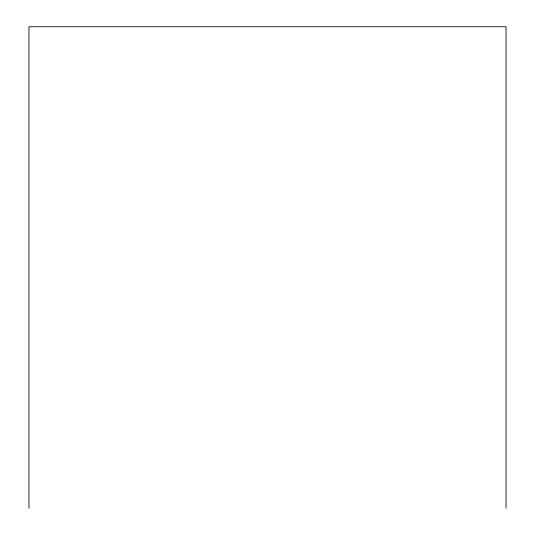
<?xml version="1.0" encoding="UTF-8"?>
<svg xmlns="http://www.w3.org/2000/svg" width="535" height="535" viewBox="0 0 535 535"><rect width="100%" height="100%" fill="white"/><g stroke="black" fill="none" stroke-linecap="round" stroke-linejoin="round"><path stroke-width="0.8" d="M506.036 508.25L506.036 26.75L28.964 26.75L28.964 508.25"/></g></svg>
